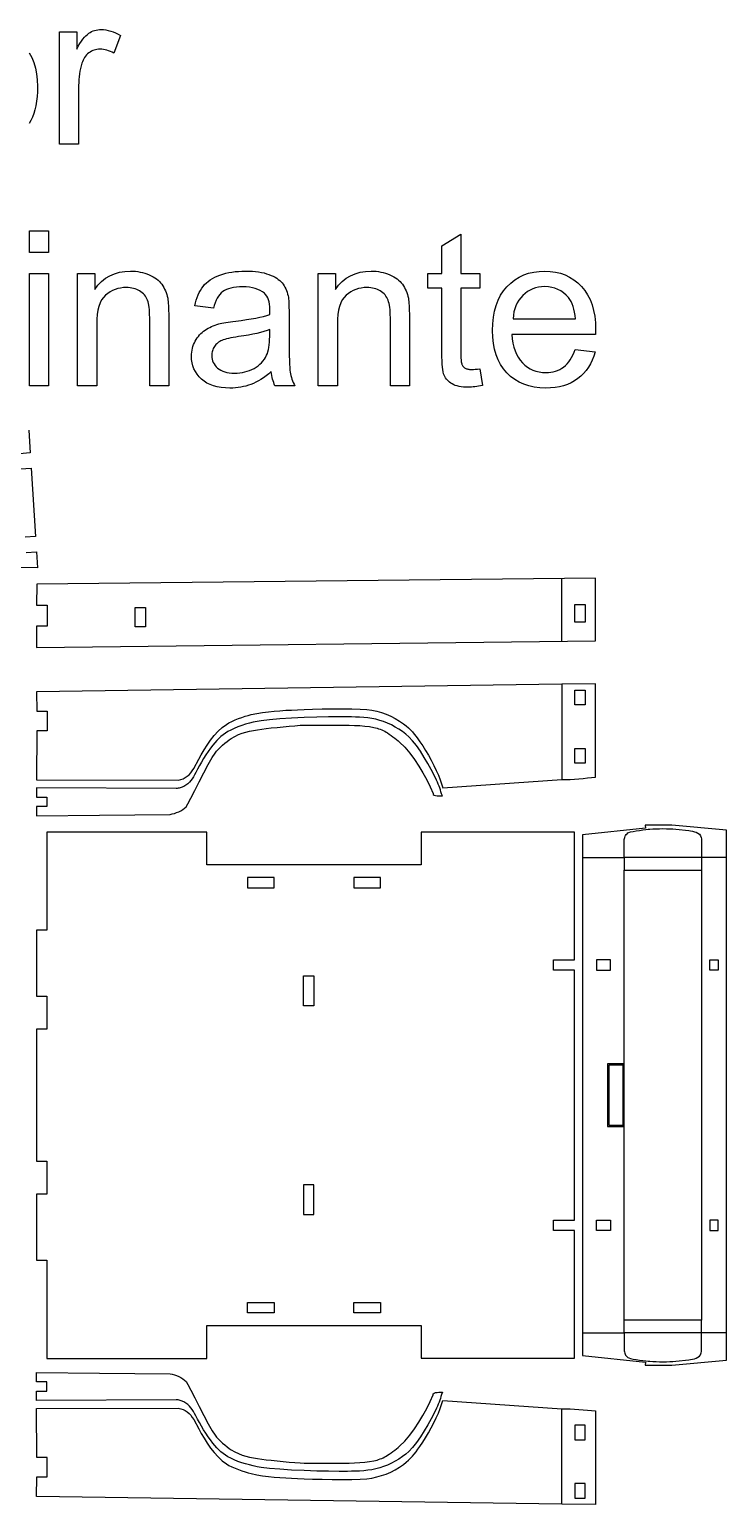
# Model space of a CAD drawing. Extents: x 205 to 1466, y -702 to 157.
# Drawn here: x 1295.5 to 1465.9, y -214.7 to 146.3 of the extents above; entities that cross this region are included whole.
import ezdxf

# ---------------------------------------------------------------- set-up
doc = ezdxf.new("R2010")
doc.units = 0
doc.layers.add('CAMADA_1', color=7, linetype='CONTINUOUS')

msp = doc.modelspace()

# ---------------------------------------------------------------- linework, layer by layer
at = {"layer": 'CAMADA_1', "color": 250}
for points in [[(1302.8104, 118.2092), (1302.8104, 145.673), (1306.9908, 145.673), (1306.9908, 141.4661), (1307.3873, 142.166), (1307.7763, 142.8038), (1308.1579, 143.3793), (1308.532, 143.8925), (1308.8987, 144.3433), (1309.2579, 144.7316), (1309.6097, 145.0573), (1309.9541, 145.3202), (1310.2989, 145.5402), (1310.6519, 145.7305), (1311.0133, 145.8912), (1311.3829, 146.0225), (1311.7607, 146.1244), (1312.1468, 146.1971), (1312.5412, 146.2406), (1312.9439, 146.2551), (1313.5339, 146.232), (1314.1263, 146.1626), (1314.7212, 146.0472), (1315.3186, 145.8858), (1315.9184, 145.6785), (1316.5208, 145.4254), (1317.1256, 145.1266), (1317.7329, 144.7822), (1316.0748, 140.4871), (1315.6515, 140.7103), (1315.2281, 140.9038), (1314.8048, 141.0675), (1314.3815, 141.2015), (1313.9582, 141.3057), (1313.5349, 141.3801), (1313.1115, 141.4247), (1312.6882, 141.4396), (1312.3128, 141.4252), (1311.9473, 141.3819), (1311.5918, 141.3099), (1311.2462, 141.2092), (1310.9105, 141.0801), (1310.5847, 140.9225), (1310.2689, 140.7365), (1309.963, 140.5224), (1309.6728, 140.283), (1309.404, 140.0214), (1309.1568, 139.7374), (1308.9311, 139.431), (1308.7269, 139.1023), (1308.5441, 138.7514), (1308.3829, 138.378), (1308.2432, 137.9824), (1308.0604, 137.3565), (1307.9024, 136.7157), (1307.7689, 136.0601), (1307.66, 135.3895), (1307.5754, 134.7041), (1307.5152, 134.0037), (1307.4791, 133.2885), (1307.4671, 132.5584), (1307.4671, 118.2092), (1302.8104, 118.2092)], [(1302.8104, 118.2092), (1302.8104, 145.673), (1306.9908, 145.673), (1306.9908, 141.4661), (1307.3873, 142.166), (1307.7763, 142.8038), (1308.1579, 143.3793), (1308.532, 143.8925), (1308.8987, 144.3433), (1309.2579, 144.7316), (1309.6097, 145.0573), (1309.9541, 145.3202), (1310.2989, 145.5402), (1310.6519, 145.7305), (1311.0133, 145.8912), (1311.3829, 146.0225), (1311.7607, 146.1244), (1312.1468, 146.1971), (1312.5412, 146.2406), (1312.9439, 146.2551), (1313.5339, 146.232), (1314.1263, 146.1626), (1314.7212, 146.0472), (1315.3186, 145.8858), (1315.9184, 145.6785), (1316.5208, 145.4254), (1317.1256, 145.1266), (1317.7329, 144.7822), (1316.0748, 140.4871), (1315.6515, 140.7103), (1315.2281, 140.9038), (1314.8048, 141.0675), (1314.3815, 141.2015), (1313.9582, 141.3057), (1313.5349, 141.3801), (1313.1115, 141.4247), (1312.6882, 141.4396), (1312.3128, 141.4252), (1311.9473, 141.3819), (1311.5918, 141.3099), (1311.2462, 141.2092), (1310.9105, 141.0801), (1310.5847, 140.9225), (1310.2689, 140.7365), (1309.963, 140.5224), (1309.6728, 140.283), (1309.404, 140.0214), (1309.1568, 139.7374), (1308.9311, 139.431), (1308.7269, 139.1023), (1308.5441, 138.7514), (1308.3829, 138.378), (1308.2432, 137.9824), (1308.0604, 137.3565), (1307.9024, 136.7157), (1307.7689, 136.0601), (1307.66, 135.3895), (1307.5754, 134.7041), (1307.5152, 134.0037), (1307.4791, 133.2885), (1307.4671, 132.5584), (1307.4671, 118.2092), (1302.8104, 118.2092)], [(1295.4727, 91.6891), (1295.4727, 96.9808), (1300.1294, 96.9808), (1300.1294, 91.6891), (1295.4727, 91.6891)], [(1295.4727, 91.6891), (1295.4727, 96.9808), (1300.1294, 96.9808), (1300.1294, 91.6891), (1295.4727, 91.6891)], [(1405.6276, 63.2464), (1406.2626, 59.1365), (1405.7793, 59.0402), (1405.3087, 58.9564), (1404.8509, 58.8852), (1404.4061, 58.8267), (1403.9745, 58.7811), (1403.5564, 58.7483), (1403.1519, 58.7286), (1402.7613, 58.722), (1402.1474, 58.7344), (1401.5689, 58.7718), (1401.0257, 58.8341), (1400.5179, 58.9216), (1400.0451, 59.0342), (1399.6074, 59.1722), (1399.2046, 59.3356), (1398.8366, 59.5246), (1398.5022, 59.7338), (1398.1933, 59.9581), (1397.9102, 60.1977), (1397.6526, 60.4528), (1397.4207, 60.7236), (1397.2144, 61.0104), (1397.0337, 61.3132), (1396.8787, 61.6324), (1396.7456, 62.0049), (1396.6305, 62.4675), (1396.5335, 63.0202), (1396.4543, 63.6631), (1396.3929, 64.3961), (1396.3492, 65.2192), (1396.323, 66.1324), (1396.3143, 67.1357), (1396.3143, 82.9578), (1392.8747, 82.9578), (1392.8747, 86.5562), (1396.3143, 86.5562), (1396.3143, 93.3471), (1400.9709, 96.1429), (1400.9709, 86.5562), (1405.6276, 86.5562), (1405.6276, 82.9578), (1400.9709, 82.9578), (1400.9709, 66.8712), (1400.9859, 65.9617), (1401.0316, 65.2307), (1401.0661, 64.9322), (1401.1086, 64.6784), (1401.1592, 64.4692), (1401.2179, 64.3047), (1401.2824, 64.1662), (1401.3568, 64.035), (1401.4411, 63.9111), (1401.5354, 63.7943), (1401.6395, 63.6845), (1401.7536, 63.5816), (1401.8777, 63.4856), (1402.0116, 63.3963), (1402.1579, 63.3186), (1402.3192, 63.2509), (1402.4953, 63.1934), (1402.6863, 63.1461), (1402.8922, 63.1091), (1403.1129, 63.0826), (1403.3486, 63.0666), (1403.5991, 63.0612), (1404.014, 63.0728), (1404.491, 63.1075), (1405.0291, 63.1654), (1405.6276, 63.2464)], [(1405.6276, 63.2464), (1406.2626, 59.1365), (1405.7793, 59.0402), (1405.3087, 58.9564), (1404.8509, 58.8852), (1404.4061, 58.8267), (1403.9745, 58.7811), (1403.5564, 58.7483), (1403.1519, 58.7286), (1402.7613, 58.722), (1402.1474, 58.7344), (1401.5689, 58.7718), (1401.0257, 58.8341), (1400.5179, 58.9216), (1400.0451, 59.0342), (1399.6074, 59.1722), (1399.2046, 59.3356), (1398.8366, 59.5246), (1398.5022, 59.7338), (1398.1933, 59.9581), (1397.9102, 60.1977), (1397.6526, 60.4528), (1397.4207, 60.7236), (1397.2144, 61.0104), (1397.0337, 61.3132), (1396.8787, 61.6324), (1396.7456, 62.0049), (1396.6305, 62.4675), (1396.5335, 63.0202), (1396.4543, 63.6631), (1396.3929, 64.3961), (1396.3492, 65.2192), (1396.323, 66.1324), (1396.3143, 67.1357), (1396.3143, 82.9578), (1392.8747, 82.9578), (1392.8747, 86.5562), (1396.3143, 86.5562), (1396.3143, 93.3471), (1400.9709, 96.1429), (1400.9709, 86.5562), (1405.6276, 86.5562), (1405.6276, 82.9578), (1400.9709, 82.9578), (1400.9709, 66.8712), (1400.9859, 65.9617), (1401.0316, 65.2307), (1401.0661, 64.9322), (1401.1086, 64.6784), (1401.1592, 64.4692), (1401.2179, 64.3047), (1401.2824, 64.1662), (1401.3568, 64.035), (1401.4411, 63.9111), (1401.5354, 63.7943), (1401.6395, 63.6845), (1401.7536, 63.5816), (1401.8777, 63.4856), (1402.0116, 63.3963), (1402.1579, 63.3186), (1402.3192, 63.2509), (1402.4953, 63.1934), (1402.6863, 63.1461), (1402.8922, 63.1091), (1403.1129, 63.0826), (1403.3486, 63.0666), (1403.5991, 63.0612), (1404.014, 63.0728), (1404.491, 63.1075), (1405.0291, 63.1654), (1405.6276, 63.2464)], [(1307.229, 59.0924), (1307.229, 86.5562), (1311.4094, 86.5562), (1311.4094, 82.658), (1312.2056, 83.7089), (1313.0861, 84.6194), (1314.0507, 85.3895), (1315.0993, 86.0193), (1316.2318, 86.509), (1317.4482, 86.8587), (1318.7482, 87.0684), (1320.1319, 87.1383), (1320.7471, 87.1243), (1321.3491, 87.0822), (1321.9381, 87.0122), (1322.5142, 86.9145), (1323.0775, 86.789), (1323.6281, 86.636), (1324.1661, 86.4554), (1324.6915, 86.2475), (1325.1946, 86.0169), (1325.6654, 85.7682), (1326.1037, 85.5018), (1326.5095, 85.2178), (1326.8825, 84.9165), (1327.2229, 84.598), (1327.5303, 84.2625), (1327.8048, 83.9103), (1328.0532, 83.5411), (1328.2826, 83.1547), (1328.4927, 82.7512), (1328.6834, 82.3306), (1328.8548, 81.893), (1329.0066, 81.4386), (1329.1388, 80.9674), (1329.2512, 80.4796), (1329.3103, 80.1253), (1329.3618, 79.7106), (1329.4057, 79.2356), (1329.4419, 78.7003), (1329.4702, 78.1045), (1329.4905, 77.4484), (1329.5028, 76.732), (1329.5069, 75.9552), (1329.5069, 59.0924), (1324.8503, 59.0924), (1324.8503, 75.7788), (1324.842, 76.4675), (1324.8171, 77.1115), (1324.7754, 77.7106), (1324.7169, 78.2648), (1324.6414, 78.7739), (1324.5489, 79.2378), (1324.4392, 79.6565), (1324.3123, 80.0298), (1324.1635, 80.3717), (1323.9883, 80.6962), (1323.7869, 81.0034), (1323.5593, 81.2932), (1323.3057, 81.5656), (1323.0262, 81.8207), (1322.7208, 82.0584), (1322.3896, 82.2787), (1322.0378, 82.4743), (1321.6706, 82.6441), (1321.288, 82.788), (1320.8903, 82.906), (1320.4778, 82.998), (1320.0505, 83.0638), (1319.6089, 83.1034), (1319.1529, 83.1166), (1318.4249, 83.0872), (1317.7223, 82.9991), (1317.0453, 82.852), (1316.3935, 82.6459), (1315.767, 82.3806), (1315.1655, 82.0562), (1314.5891, 81.6724), (1314.0376, 81.2292), (1313.5324, 80.7063), (1313.0949, 80.0769), (1312.725, 79.3413), (1312.4226, 78.4996), (1312.1875, 77.5521), (1312.0198, 76.499), (1311.9192, 75.3404), (1311.8857, 74.0766), (1311.8857, 59.0924), (1307.229, 59.0924)], [(1307.229, 59.0924), (1307.229, 86.5562), (1311.4094, 86.5562), (1311.4094, 82.658), (1312.2056, 83.7089), (1313.0861, 84.6194), (1314.0507, 85.3895), (1315.0993, 86.0193), (1316.2318, 86.509), (1317.4482, 86.8587), (1318.7482, 87.0684), (1320.1319, 87.1383), (1320.7471, 87.1243), (1321.3491, 87.0822), (1321.9381, 87.0122), (1322.5142, 86.9145), (1323.0775, 86.789), (1323.6281, 86.636), (1324.1661, 86.4554), (1324.6915, 86.2475), (1325.1946, 86.0169), (1325.6654, 85.7682), (1326.1037, 85.5018), (1326.5095, 85.2178), (1326.8825, 84.9165), (1327.2229, 84.598), (1327.5303, 84.2625), (1327.8048, 83.9103), (1328.0532, 83.5411), (1328.2826, 83.1547), (1328.4927, 82.7512), (1328.6834, 82.3306), (1328.8548, 81.893), (1329.0066, 81.4386), (1329.1388, 80.9674), (1329.2512, 80.4796), (1329.3103, 80.1253), (1329.3618, 79.7106), (1329.4057, 79.2356), (1329.4419, 78.7003), (1329.4702, 78.1045), (1329.4905, 77.4484), (1329.5028, 76.732), (1329.5069, 75.9552), (1329.5069, 59.0924), (1324.8503, 59.0924), (1324.8503, 75.7788), (1324.842, 76.4675), (1324.8171, 77.1115), (1324.7754, 77.7106), (1324.7169, 78.2648), (1324.6414, 78.7739), (1324.5489, 79.2378), (1324.4392, 79.6565), (1324.3123, 80.0298), (1324.1635, 80.3717), (1323.9883, 80.6962), (1323.7869, 81.0034), (1323.5593, 81.2932), (1323.3057, 81.5656), (1323.0262, 81.8207), (1322.7208, 82.0584), (1322.3896, 82.2787), (1322.0378, 82.4743), (1321.6706, 82.6441), (1321.288, 82.788), (1320.8903, 82.906), (1320.4778, 82.998), (1320.0505, 83.0638), (1319.6089, 83.1034), (1319.1529, 83.1166), (1318.4249, 83.0872), (1317.7223, 82.9991), (1317.0453, 82.852), (1316.3935, 82.6459), (1315.767, 82.3806), (1315.1655, 82.0562), (1314.5891, 81.6724), (1314.0376, 81.2292), (1313.5324, 80.7063), (1313.0949, 80.0769), (1312.725, 79.3413), (1312.4226, 78.4996), (1312.1875, 77.5521), (1312.0198, 76.499), (1311.9192, 75.3404), (1311.8857, 74.0766), (1311.8857, 59.0924), (1307.229, 59.0924)], [(1354.5983, 62.532), (1353.953, 62.0003), (1353.3136, 61.5098), (1352.6801, 61.0601), (1352.0528, 60.6512), (1351.4317, 60.2829), (1350.8168, 59.9548), (1350.2084, 59.6668), (1349.6065, 59.4187), (1349.0025, 59.205), (1348.3876, 59.0201), (1347.7618, 58.8639), (1347.1249, 58.7363), (1346.4768, 58.6373), (1345.8175, 58.5667), (1345.1469, 58.5244), (1344.4647, 58.5103), (1343.3663, 58.5446), (1342.3332, 58.6477), (1341.3654, 58.8196), (1340.4629, 59.0604), (1339.6257, 59.3703), (1338.8539, 59.7493), (1338.1474, 60.1976), (1337.5062, 60.7152), (1336.9357, 61.2836), (1336.4412, 61.8908), (1336.0229, 62.5366), (1335.6806, 63.221), (1335.4143, 63.9439), (1335.2241, 64.705), (1335.11, 65.5045), (1335.072, 66.342), (1335.0865, 66.8393), (1335.1297, 67.3259), (1335.2018, 67.8017), (1335.3024, 68.2668), (1335.4316, 68.7211), (1335.5892, 69.1647), (1335.7751, 69.5976), (1335.9892, 70.0197), (1336.2294, 70.4257), (1336.487, 70.8104), (1336.7619, 71.174), (1337.0542, 71.5168), (1337.3638, 71.8389), (1337.6908, 72.1405), (1338.0352, 72.4219), (1338.3969, 72.6832), (1338.776, 72.9271), (1339.1661, 73.156), (1339.5674, 73.3698), (1339.98, 73.5685), (1340.4042, 73.7518), (1340.8402, 73.9197), (1341.2882, 74.0721), (1341.7483, 74.2089), (1342.1141, 74.2978), (1342.5237, 74.386), (1342.9769, 74.4736), (1343.4736, 74.5606), (1344.0137, 74.6473), (1344.5972, 74.7336), (1345.2238, 74.8197), (1345.8935, 74.9057), (1347.2565, 75.0756), (1348.5274, 75.2543), (1349.7058, 75.4417), (1350.7916, 75.6377), (1351.7844, 75.8419), (1352.6838, 76.0541), (1353.4896, 76.2742), (1354.2014, 76.502), (1354.2278, 77.7103), (1354.2071, 78.392), (1354.1451, 79.0216), (1354.0418, 79.5992), (1353.8971, 80.1246), (1353.7111, 80.598), (1353.4837, 81.0192), (1353.215, 81.3884), (1352.9049, 81.7055), (1352.4312, 82.0743), (1351.9029, 82.3935), (1351.3204, 82.6634), (1350.6835, 82.884), (1349.9925, 83.0553), (1349.2475, 83.1776), (1348.4485, 83.2509), (1347.5956, 83.2753), (1346.799, 83.2571), (1346.0562, 83.2027), (1345.3674, 83.1121), (1344.7326, 82.9854), (1344.152, 82.8227), (1343.6256, 82.6242), (1343.1536, 82.3899), (1342.7361, 82.12), (1342.3557, 81.8045), (1342.0016, 81.4336), (1341.6735, 81.007), (1341.3713, 80.5248), (1341.0947, 79.9867), (1340.8435, 79.3927), (1340.6176, 78.7427), (1340.4166, 78.0366), (1335.8658, 78.6716), (1336.0337, 79.3851), (1336.2264, 80.0638), (1336.4442, 80.7076), (1336.6871, 81.3163), (1336.9552, 81.8899), (1337.2487, 82.4283), (1337.5675, 82.9313), (1337.9119, 83.3988), (1338.2889, 83.8354), (1338.7056, 84.2457), (1339.162, 84.63), (1339.6581, 84.9885), (1340.1939, 85.3213), (1340.7694, 85.6287), (1341.3845, 85.9109), (1342.0394, 86.1681), (1342.7248, 86.3946), (1343.4379, 86.5913), (1344.1786, 86.758), (1344.9465, 86.8946), (1345.7412, 87.0011), (1346.5625, 87.0772), (1347.41, 87.123), (1348.2835, 87.1383), (1349.143, 87.1255), (1349.9618, 87.0869), (1350.74, 87.0225), (1351.4773, 86.9321), (1352.1736, 86.8157), (1352.829, 86.6731), (1353.4432, 86.5043), (1354.0162, 86.3092), (1354.5474, 86.0946), (1355.0428, 85.8674), (1355.5023, 85.6274), (1355.9256, 85.3744), (1356.3125, 85.1081), (1356.6628, 84.8284), (1356.9764, 84.535), (1357.2529, 84.2278), (1357.5014, 83.9033), (1357.7308, 83.5581), (1357.9412, 83.1922), (1358.1326, 82.8057), (1358.305, 82.3985), (1358.4584, 81.9706), (1358.5928, 81.522), (1358.7081, 81.0528), (1358.761, 80.7254), (1358.8072, 80.3386), (1358.8466, 79.8924), (1358.879, 79.3871), (1358.9044, 78.8226), (1358.9227, 78.199), (1358.9337, 77.5166), (1358.9374, 76.7754), (1358.9374, 70.6018), (1358.9419, 69.0589), (1358.9556, 67.6647), (1358.9783, 66.4188), (1359.0102, 65.3212), (1359.0511, 64.3715), (1359.1011, 63.5697), (1359.1603, 62.9154), (1359.2285, 62.4085), (1359.3074, 61.9777), (1359.405, 61.5518), (1359.521, 61.1306), (1359.6551, 60.7141), (1359.807, 60.3021), (1359.9763, 59.8945), (1360.1628, 59.4914), (1360.3662, 59.0924), (1355.4978, 59.0924), (1355.3304, 59.4674), (1355.1787, 59.8581), (1355.0427, 60.2644), (1354.9224, 60.6865), (1354.8178, 61.1243), (1354.7289, 61.5778), (1354.6558, 62.0471), (1354.5983, 62.532)], [(1354.5983, 62.532), (1353.953, 62.0003), (1353.3136, 61.5098), (1352.6801, 61.0601), (1352.0528, 60.6512), (1351.4317, 60.2829), (1350.8168, 59.9548), (1350.2084, 59.6668), (1349.6065, 59.4187), (1349.0025, 59.205), (1348.3876, 59.0201), (1347.7618, 58.8639), (1347.1249, 58.7363), (1346.4768, 58.6373), (1345.8175, 58.5667), (1345.1469, 58.5244), (1344.4647, 58.5103), (1343.3663, 58.5446), (1342.3332, 58.6477), (1341.3654, 58.8196), (1340.4629, 59.0604), (1339.6257, 59.3703), (1338.8539, 59.7493), (1338.1474, 60.1976), (1337.5062, 60.7152), (1336.9357, 61.2836), (1336.4412, 61.8908), (1336.0229, 62.5366), (1335.6806, 63.221), (1335.4143, 63.9439), (1335.2241, 64.705), (1335.11, 65.5045), (1335.072, 66.342), (1335.0865, 66.8393), (1335.1297, 67.3259), (1335.2018, 67.8017), (1335.3024, 68.2668), (1335.4316, 68.7211), (1335.5892, 69.1647), (1335.7751, 69.5976), (1335.9892, 70.0197), (1336.2294, 70.4257), (1336.487, 70.8104), (1336.7619, 71.174), (1337.0542, 71.5168), (1337.3638, 71.8389), (1337.6908, 72.1405), (1338.0352, 72.4219), (1338.3969, 72.6832), (1338.776, 72.9271), (1339.1661, 73.156), (1339.5674, 73.3698), (1339.98, 73.5685), (1340.4042, 73.7518), (1340.8402, 73.9197), (1341.2882, 74.0721), (1341.7483, 74.2089), (1342.1141, 74.2978), (1342.5237, 74.386), (1342.9769, 74.4736), (1343.4736, 74.5606), (1344.0137, 74.6473), (1344.5972, 74.7336), (1345.2238, 74.8197), (1345.8935, 74.9057), (1347.2565, 75.0756), (1348.5274, 75.2543), (1349.7058, 75.4417), (1350.7916, 75.6377), (1351.7844, 75.8419), (1352.6838, 76.0541), (1353.4896, 76.2742), (1354.2014, 76.502), (1354.2278, 77.7103), (1354.2071, 78.392), (1354.1451, 79.0216), (1354.0418, 79.5992), (1353.8971, 80.1246), (1353.7111, 80.598), (1353.4837, 81.0192), (1353.215, 81.3884), (1352.9049, 81.7055), (1352.4312, 82.0743), (1351.9029, 82.3935), (1351.3204, 82.6634), (1350.6835, 82.884), (1349.9925, 83.0553), (1349.2475, 83.1776), (1348.4485, 83.2509), (1347.5956, 83.2753), (1346.799, 83.2571), (1346.0562, 83.2027), (1345.3674, 83.1121), (1344.7326, 82.9854), (1344.152, 82.8227), (1343.6256, 82.6242), (1343.1536, 82.3899), (1342.7361, 82.12), (1342.3557, 81.8045), (1342.0016, 81.4336), (1341.6735, 81.007), (1341.3713, 80.5248), (1341.0947, 79.9867), (1340.8435, 79.3927), (1340.6176, 78.7427), (1340.4166, 78.0366), (1335.8658, 78.6716), (1336.0337, 79.3851), (1336.2264, 80.0638), (1336.4442, 80.7076), (1336.6871, 81.3163), (1336.9552, 81.8899), (1337.2487, 82.4283), (1337.5675, 82.9313), (1337.9119, 83.3988), (1338.2889, 83.8354), (1338.7056, 84.2457), (1339.162, 84.63), (1339.6581, 84.9885), (1340.1939, 85.3213), (1340.7694, 85.6287), (1341.3845, 85.9109), (1342.0394, 86.1681), (1342.7248, 86.3946), (1343.4379, 86.5913), (1344.1786, 86.758), (1344.9465, 86.8946), (1345.7412, 87.0011), (1346.5625, 87.0772), (1347.41, 87.123), (1348.2835, 87.1383), (1349.143, 87.1255), (1349.9618, 87.0869), (1350.74, 87.0225), (1351.4773, 86.9321), (1352.1736, 86.8157), (1352.829, 86.6731), (1353.4432, 86.5043), (1354.0162, 86.3092), (1354.5474, 86.0946), (1355.0428, 85.8674), (1355.5023, 85.6274), (1355.9256, 85.3744), (1356.3125, 85.1081), (1356.6628, 84.8284), (1356.9764, 84.535), (1357.2529, 84.2278), (1357.5014, 83.9033), (1357.7308, 83.5581), (1357.9412, 83.1922), (1358.1326, 82.8057), (1358.305, 82.3985), (1358.4584, 81.9706), (1358.5928, 81.522), (1358.7081, 81.0528), (1358.761, 80.7254), (1358.8072, 80.3386), (1358.8466, 79.8924), (1358.879, 79.3871), (1358.9044, 78.8226), (1358.9227, 78.199), (1358.9337, 77.5166), (1358.9374, 76.7754), (1358.9374, 70.6018), (1358.9419, 69.0589), (1358.9556, 67.6647), (1358.9783, 66.4188), (1359.0102, 65.3212), (1359.0511, 64.3715), (1359.1011, 63.5697), (1359.1603, 62.9154), (1359.2285, 62.4085), (1359.3074, 61.9777), (1359.405, 61.5518), (1359.521, 61.1306), (1359.6551, 60.7141), (1359.807, 60.3021), (1359.9763, 59.8945), (1360.1628, 59.4914), (1360.3662, 59.0924), (1355.4978, 59.0924), (1355.3304, 59.4674), (1355.1787, 59.8581), (1355.0427, 60.2644), (1354.9224, 60.6865), (1354.8178, 61.1243), (1354.7289, 61.5778), (1354.6558, 62.0471), (1354.5983, 62.532)], [(1366.09, 59.0924), (1366.09, 86.5562), (1370.2704, 86.5562), (1370.2704, 82.658), (1371.0666, 83.7089), (1371.9471, 84.6194), (1372.9117, 85.3895), (1373.9603, 86.0193), (1375.0928, 86.509), (1376.3092, 86.8587), (1377.6092, 87.0684), (1378.9929, 87.1383), (1379.6081, 87.1243), (1380.2101, 87.0822), (1380.7991, 87.0122), (1381.3752, 86.9145), (1381.9385, 86.789), (1382.4891, 86.636), (1383.0271, 86.4554), (1383.5525, 86.2475), (1384.0556, 86.0169), (1384.5264, 85.7682), (1384.9647, 85.5018), (1385.3705, 85.2178), (1385.7435, 84.9165), (1386.0839, 84.598), (1386.3913, 84.2625), (1386.6658, 83.9103), (1386.9142, 83.5411), (1387.1436, 83.1547), (1387.3537, 82.7512), (1387.5444, 82.3306), (1387.7158, 81.893), (1387.8676, 81.4386), (1387.9998, 80.9674), (1388.1122, 80.4796), (1388.1713, 80.1253), (1388.2228, 79.7106), (1388.2667, 79.2356), (1388.3029, 78.7003), (1388.3312, 78.1045), (1388.3515, 77.4484), (1388.3638, 76.732), (1388.3679, 75.9552), (1388.3679, 59.0924), (1383.7113, 59.0924), (1383.7113, 75.7788), (1383.703, 76.4675), (1383.6781, 77.1115), (1383.6364, 77.7106), (1383.5779, 78.2648), (1383.5024, 78.7739), (1383.4099, 79.2378), (1383.3002, 79.6565), (1383.1733, 80.0298), (1383.0245, 80.3717), (1382.8493, 80.6962), (1382.6479, 81.0034), (1382.4203, 81.2932), (1382.1667, 81.5656), (1381.8872, 81.8207), (1381.5818, 82.0584), (1381.2506, 82.2787), (1380.8988, 82.4743), (1380.5316, 82.6441), (1380.149, 82.788), (1379.7513, 82.906), (1379.3388, 82.998), (1378.9115, 83.0638), (1378.4699, 83.1034), (1378.0139, 83.1166), (1377.2859, 83.0872), (1376.5833, 82.9991), (1375.9063, 82.852), (1375.2545, 82.6459), (1374.628, 82.3806), (1374.0265, 82.0562), (1373.4501, 81.6724), (1372.8986, 81.2292), (1372.3934, 80.7063), (1371.9559, 80.0769), (1371.586, 79.3413), (1371.2836, 78.4996), (1371.0485, 77.5521), (1370.8808, 76.499), (1370.7802, 75.3404), (1370.7467, 74.0766), (1370.7467, 59.0924), (1366.09, 59.0924)], [(1366.09, 59.0924), (1366.09, 86.5562), (1370.2704, 86.5562), (1370.2704, 82.658), (1371.0666, 83.7089), (1371.9471, 84.6194), (1372.9117, 85.3895), (1373.9603, 86.0193), (1375.0928, 86.509), (1376.3092, 86.8587), (1377.6092, 87.0684), (1378.9929, 87.1383), (1379.6081, 87.1243), (1380.2101, 87.0822), (1380.7991, 87.0122), (1381.3752, 86.9145), (1381.9385, 86.789), (1382.4891, 86.636), (1383.0271, 86.4554), (1383.5525, 86.2475), (1384.0556, 86.0169), (1384.5264, 85.7682), (1384.9647, 85.5018), (1385.3705, 85.2178), (1385.7435, 84.9165), (1386.0839, 84.598), (1386.3913, 84.2625), (1386.6658, 83.9103), (1386.9142, 83.5411), (1387.1436, 83.1547), (1387.3537, 82.7512), (1387.5444, 82.3306), (1387.7158, 81.893), (1387.8676, 81.4386), (1387.9998, 80.9674), (1388.1122, 80.4796), (1388.1713, 80.1253), (1388.2228, 79.7106), (1388.2667, 79.2356), (1388.3029, 78.7003), (1388.3312, 78.1045), (1388.3515, 77.4484), (1388.3638, 76.732), (1388.3679, 75.9552), (1388.3679, 59.0924), (1383.7113, 59.0924), (1383.7113, 75.7788), (1383.703, 76.4675), (1383.6781, 77.1115), (1383.6364, 77.7106), (1383.5779, 78.2648), (1383.5024, 78.7739), (1383.4099, 79.2378), (1383.3002, 79.6565), (1383.1733, 80.0298), (1383.0245, 80.3717), (1382.8493, 80.6962), (1382.6479, 81.0034), (1382.4203, 81.2932), (1382.1667, 81.5656), (1381.8872, 81.8207), (1381.5818, 82.0584), (1381.2506, 82.2787), (1380.8988, 82.4743), (1380.5316, 82.6441), (1380.149, 82.788), (1379.7513, 82.906), (1379.3388, 82.998), (1378.9115, 83.0638), (1378.4699, 83.1034), (1378.0139, 83.1166), (1377.2859, 83.0872), (1376.5833, 82.9991), (1375.9063, 82.852), (1375.2545, 82.6459), (1374.628, 82.3806), (1374.0265, 82.0562), (1373.4501, 81.6724), (1372.8986, 81.2292), (1372.3934, 80.7063), (1371.9559, 80.0769), (1371.586, 79.3413), (1371.2836, 78.4996), (1371.0485, 77.5521), (1370.8808, 76.499), (1370.7802, 75.3404), (1370.7467, 74.0766), (1370.7467, 59.0924), (1366.09, 59.0924)], [(1428.955, 67.9824), (1433.7704, 67.3474), (1433.4587, 66.328), (1433.086, 65.3666), (1432.6522, 64.4635), (1432.1576, 63.619), (1431.6022, 62.8331), (1430.9861, 62.1061), (1430.3095, 61.4383), (1429.5724, 60.8298), (1428.7786, 60.287), (1427.9318, 59.8163), (1427.0319, 59.4176), (1426.0788, 59.0913), (1425.0723, 58.8373), (1424.0124, 58.6557), (1422.899, 58.5467), (1421.7319, 58.5103), (1420.2693, 58.5682), (1418.8843, 58.7418), (1417.5771, 59.0312), (1416.3477, 59.4363), (1415.1959, 59.9572), (1414.1218, 60.5939), (1413.1255, 61.3463), (1412.2069, 62.2145), (1411.3821, 63.1843), (1410.6673, 64.2482), (1410.0625, 65.4059), (1409.5677, 66.6573), (1409.1828, 68.0021), (1408.9078, 69.4401), (1408.7429, 70.9712), (1408.6879, 72.595), (1408.7433, 74.2734), (1408.9096, 75.8557), (1409.1869, 77.3417), (1409.5754, 78.7311), (1410.075, 80.0238), (1410.6859, 81.2195), (1411.4083, 82.3182), (1412.2422, 83.3194), (1413.1649, 84.2153), (1414.1538, 84.9914), (1415.2088, 85.6478), (1416.33, 86.1847), (1417.5173, 86.602), (1418.7708, 86.9), (1420.0904, 87.0787), (1421.4761, 87.1383), (1422.8172, 87.08), (1424.0955, 86.905), (1425.3109, 86.6132), (1426.4635, 86.2045), (1427.5533, 85.6788), (1428.5802, 85.0361), (1429.5443, 84.2761), (1430.4455, 83.3988), (1431.2611, 82.4153), (1431.9684, 81.3367), (1432.5671, 80.163), (1433.0572, 78.8943), (1433.4385, 77.5304), (1433.7111, 76.0715), (1433.8746, 74.5175), (1433.9292, 72.8684), (1433.9027, 71.6337), (1413.4504, 71.6337), (1413.548, 70.5386), (1413.7087, 69.509), (1413.9326, 68.5452), (1414.2199, 67.6473), (1414.571, 66.8155), (1414.9859, 66.0501), (1415.4648, 65.3513), (1416.0081, 64.7192), (1416.5984, 64.1578), (1417.2249, 63.6709), (1417.8873, 63.2587), (1418.5855, 62.9211), (1419.3193, 62.6584), (1420.0884, 62.4706), (1420.8927, 62.3579), (1421.7319, 62.3203), (1422.3586, 62.3414), (1422.962, 62.4046), (1423.5421, 62.5101), (1424.0988, 62.6577), (1424.6319, 62.8474), (1425.1413, 63.0793), (1425.6269, 63.3534), (1426.0887, 63.6697), (1426.5298, 64.0323), (1426.9471, 64.4453), (1427.3406, 64.9087), (1427.7104, 65.4226), (1428.0566, 65.9869), (1428.3794, 66.6016), (1428.6788, 67.2668), (1428.955, 67.9824)], [(1428.955, 67.9824), (1433.7704, 67.3474), (1433.4587, 66.328), (1433.086, 65.3666), (1432.6522, 64.4635), (1432.1576, 63.619), (1431.6022, 62.8331), (1430.9861, 62.1061), (1430.3095, 61.4383), (1429.5724, 60.8298), (1428.7786, 60.287), (1427.9318, 59.8163), (1427.0319, 59.4176), (1426.0788, 59.0913), (1425.0723, 58.8373), (1424.0124, 58.6557), (1422.899, 58.5467), (1421.7319, 58.5103), (1420.2693, 58.5682), (1418.8843, 58.7418), (1417.5771, 59.0312), (1416.3477, 59.4363), (1415.1959, 59.9572), (1414.1218, 60.5939), (1413.1255, 61.3463), (1412.2069, 62.2145), (1411.3821, 63.1843), (1410.6673, 64.2482), (1410.0625, 65.4059), (1409.5677, 66.6573), (1409.1828, 68.0021), (1408.9078, 69.4401), (1408.7429, 70.9712), (1408.6879, 72.595), (1408.7433, 74.2734), (1408.9096, 75.8557), (1409.1869, 77.3417), (1409.5754, 78.7311), (1410.075, 80.0238), (1410.6859, 81.2195), (1411.4083, 82.3182), (1412.2422, 83.3194), (1413.1649, 84.2153), (1414.1538, 84.9914), (1415.2088, 85.6478), (1416.33, 86.1847), (1417.5173, 86.602), (1418.7708, 86.9), (1420.0904, 87.0787), (1421.4761, 87.1383), (1422.8172, 87.08), (1424.0955, 86.905), (1425.3109, 86.6132), (1426.4635, 86.2045), (1427.5533, 85.6788), (1428.5802, 85.0361), (1429.5443, 84.2761), (1430.4455, 83.3988), (1431.2611, 82.4153), (1431.9684, 81.3367), (1432.5671, 80.163), (1433.0572, 78.8943), (1433.4385, 77.5304), (1433.7111, 76.0715), (1433.8746, 74.5175), (1433.9292, 72.8684), (1433.9027, 71.6337), (1413.4504, 71.6337), (1413.548, 70.5386), (1413.7087, 69.509), (1413.9326, 68.5452), (1414.2199, 67.6473), (1414.571, 66.8155), (1414.9859, 66.0501), (1415.4648, 65.3513), (1416.0081, 64.7192), (1416.5984, 64.1578), (1417.2249, 63.6709), (1417.8873, 63.2587), (1418.5855, 62.9211), (1419.3193, 62.6584), (1420.0884, 62.4706), (1420.8927, 62.3579), (1421.7319, 62.3203), (1422.3586, 62.3414), (1422.962, 62.4046), (1423.5421, 62.5101), (1424.0988, 62.6577), (1424.6319, 62.8474), (1425.1413, 63.0793), (1425.6269, 63.3534), (1426.0887, 63.6697), (1426.5298, 64.0323), (1426.9471, 64.4453), (1427.3406, 64.9087), (1427.7104, 65.4226), (1428.0566, 65.9869), (1428.3794, 66.6016), (1428.6788, 67.2668), (1428.955, 67.9824)], [(1295.4727, 59.0924), (1295.4727, 86.5562), (1300.1294, 86.5562), (1300.1294, 59.0924), (1295.4727, 59.0924)], [(1295.4727, 59.0924), (1295.4727, 86.5562), (1300.1294, 86.5562), (1300.1294, 59.0924), (1295.4727, 59.0924)], [(1413.715, 75.4437), (1429.0079, 75.4437), (1428.9137, 76.2829), (1428.7833, 77.0677), (1428.617, 77.7981), (1428.4148, 78.4743), (1428.1772, 79.0963), (1427.9041, 79.6642), (1427.596, 80.1782), (1427.2529, 80.6383), (1426.6795, 81.2679), (1426.0642, 81.8139), (1425.4071, 82.2762), (1424.7085, 82.6547), (1423.9685, 82.9492), (1423.1874, 83.1597), (1422.3654, 83.2861), (1421.5026, 83.3282), (1420.7183, 83.2947), (1419.9662, 83.1943), (1419.2461, 83.0268), (1418.558, 82.7925), (1417.9017, 82.4911), (1417.2771, 82.1227), (1416.6841, 81.6874), (1416.1227, 81.1851), (1415.6105, 80.6266), (1415.1586, 80.0226), (1414.7671, 79.3732), (1414.436, 78.6782), (1414.1652, 77.9378), (1413.9548, 77.1519), (1413.8047, 76.3205), (1413.715, 75.4437)], [(1413.715, 75.4437), (1429.0079, 75.4437), (1428.9137, 76.2829), (1428.7833, 77.0677), (1428.617, 77.7981), (1428.4148, 78.4743), (1428.1772, 79.0963), (1427.9041, 79.6642), (1427.596, 80.1782), (1427.2529, 80.6383), (1426.6795, 81.2679), (1426.0642, 81.8139), (1425.4071, 82.2762), (1424.7085, 82.6547), (1423.9685, 82.9492), (1423.1874, 83.1597), (1422.3654, 83.2861), (1421.5026, 83.3282), (1420.7183, 83.2947), (1419.9662, 83.1943), (1419.2461, 83.0268), (1418.558, 82.7925), (1417.9017, 82.4911), (1417.2771, 82.1227), (1416.6841, 81.6874), (1416.1227, 81.1851), (1415.6105, 80.6266), (1415.1586, 80.0226), (1414.7671, 79.3732), (1414.436, 78.6782), (1414.1652, 77.9378), (1413.9548, 77.1519), (1413.8047, 76.3205), (1413.715, 75.4437)], [(1354.2278, 72.8507), (1353.5531, 72.5977), (1352.7991, 72.3546), (1351.9656, 72.1215), (1351.0528, 71.8982), (1350.0606, 71.6849), (1348.9891, 71.4815), (1347.8381, 71.288), (1346.6078, 71.1045), (1345.9133, 71.0003), (1345.2717, 70.8928), (1344.683, 70.782), (1344.1472, 70.6679), (1343.6644, 70.5505), (1343.2344, 70.4298), (1342.8574, 70.3057), (1342.5333, 70.1784), (1342.2443, 70.042), (1341.9726, 69.8908), (1341.718, 69.725), (1341.4805, 69.5446), (1341.2599, 69.3496), (1341.0561, 69.1404), (1340.8692, 68.9168), (1340.6988, 68.6791), (1340.5467, 68.4277), (1340.4145, 68.1697), (1340.3024, 67.9048), (1340.2105, 67.633), (1340.1388, 67.3541), (1340.0874, 67.0681), (1340.0565, 66.7749), (1340.0462, 66.4743), (1340.0681, 66.0237), (1340.134, 65.5915), (1340.2439, 65.1779), (1340.3979, 64.7832), (1340.5961, 64.4074), (1340.8387, 64.0509), (1341.1257, 63.7138), (1341.4573, 63.3963), (1341.8314, 63.1078), (1342.2461, 62.8574), (1342.7013, 62.6452), (1343.1969, 62.4714), (1343.7331, 62.336), (1344.3098, 62.2392), (1344.9271, 62.181), (1345.5848, 62.1616), (1346.2471, 62.1798), (1346.8912, 62.2345), (1347.5171, 62.3258), (1348.1248, 62.4537), (1348.7143, 62.6185), (1349.2856, 62.8201), (1349.8388, 63.0588), (1350.3737, 63.3346), (1350.8793, 63.6393), (1351.3507, 63.9711), (1351.7879, 64.33), (1352.1905, 64.7159), (1352.5584, 65.1287), (1352.8914, 65.5682), (1353.1892, 66.0344), (1353.4517, 66.5272), (1353.6282, 66.9439), (1353.7809, 67.4069), (1353.9098, 67.9163), (1354.0151, 68.4719), (1354.0967, 69.0738), (1354.155, 69.722), (1354.1898, 70.4166), (1354.2014, 71.1574), (1354.2278, 72.8507)], [(1354.2278, 72.8507), (1353.5531, 72.5977), (1352.7991, 72.3546), (1351.9656, 72.1215), (1351.0528, 71.8982), (1350.0606, 71.6849), (1348.9891, 71.4815), (1347.8381, 71.288), (1346.6078, 71.1045), (1345.9133, 71.0003), (1345.2717, 70.8928), (1344.683, 70.782), (1344.1472, 70.6679), (1343.6644, 70.5505), (1343.2344, 70.4298), (1342.8574, 70.3057), (1342.5333, 70.1784), (1342.2443, 70.042), (1341.9726, 69.8908), (1341.718, 69.725), (1341.4805, 69.5446), (1341.2599, 69.3496), (1341.0561, 69.1404), (1340.8692, 68.9168), (1340.6988, 68.6791), (1340.5467, 68.4277), (1340.4145, 68.1697), (1340.3024, 67.9048), (1340.2105, 67.633), (1340.1388, 67.3541), (1340.0874, 67.0681), (1340.0565, 66.7749), (1340.0462, 66.4743), (1340.0681, 66.0237), (1340.134, 65.5915), (1340.2439, 65.1779), (1340.3979, 64.7832), (1340.5961, 64.4074), (1340.8387, 64.0509), (1341.1257, 63.7138), (1341.4573, 63.3963), (1341.8314, 63.1078), (1342.2461, 62.8574), (1342.7013, 62.6452), (1343.1969, 62.4714), (1343.7331, 62.336), (1344.3098, 62.2392), (1344.9271, 62.181), (1345.5848, 62.1616), (1346.2471, 62.1798), (1346.8912, 62.2345), (1347.5171, 62.3258), (1348.1248, 62.4537), (1348.7143, 62.6185), (1349.2856, 62.8201), (1349.8388, 63.0588), (1350.3737, 63.3346), (1350.8793, 63.6393), (1351.3507, 63.9711), (1351.7879, 64.33), (1352.1905, 64.7159), (1352.5584, 65.1287), (1352.8914, 65.5682), (1353.1892, 66.0344), (1353.4517, 66.5272), (1353.6282, 66.9439), (1353.7809, 67.4069), (1353.9098, 67.9163), (1354.0151, 68.4719), (1354.0967, 69.0738), (1354.155, 69.722), (1354.1898, 70.4166), (1354.2014, 71.1574), (1354.2278, 72.8507)]]:
    msp.add_lwpolyline(points, close=True, dxfattribs=at)
msp.add_lwpolyline([(1295.3837, 140.5271), (1296.0006, 139.3818), (1296.5056, 138.1478), (1296.8985, 136.8253), (1297.1793, 135.4145), (1297.3479, 133.9157), (1297.4041, 132.3291), (1297.3793, 131.0417), (1297.3049, 129.8254), (1297.1808, 128.6799), (1297.0072, 127.6053), (1296.784, 126.6013), (1296.5111, 125.6679), (1296.1887, 124.8049), (1295.8166, 124.0124), (1295.397, 123.2761)], dxfattribs=at)
msp.add_lwpolyline([(1295.3837, 140.5271), (1296.0006, 139.3818), (1296.5056, 138.1478), (1296.8985, 136.8253), (1297.1793, 135.4145), (1297.3479, 133.9157), (1297.4041, 132.3291), (1297.3793, 131.0417), (1297.3049, 129.8254), (1297.1808, 128.6799), (1297.0072, 127.6053), (1296.784, 126.6013), (1296.5111, 125.6679), (1296.1887, 124.8049), (1295.8166, 124.0124), (1295.397, 123.2761)], dxfattribs=at)
at = {"layer": 'CAMADA_1'}
for points in [[(1295.256, 48.1788), (1295.6159, 42.6311), (1293.0284, 42.4633)], [(1293.2699, 38.7396), (1295.8574, 38.9074), (1296.9435, 22.1644), (1294.365, 21.9972)], [(1294.6064, 18.2765), (1297.1848, 18.4437), (1297.4377, 14.545), (1223.0034, 14.9882)]]:
    msp.add_lwpolyline(points, dxfattribs=at)
for points in [[(1433.9291, 11.9738), (1297.2281, 10.5432), (1297.1939, 5.3787), (1299.7778, 5.3787), (1299.7778, 0.2142), (1297.1598, 0.2142), (1297.1253, -4.9824), (1433.9291, -3.333), (1433.9291, 11.9738)], [(1321.3138, 4.8204), (1323.8633, 4.8203), (1323.8632, 0.0942), (1321.3138, 0.0942), (1321.3138, 4.8204)], [(1428.8298, 5.5756), (1431.3794, 5.5756), (1431.3794, 1.2307), (1428.8298, 1.2307), (1428.8298, 5.5756)], [(1425.6862, -37.2873), (1426.6588, -37.2707), (1427.6755, -37.2255), (1428.7224, -37.1584), (1429.7858, -37.0763), (1430.8519, -36.986), (1431.907, -36.8942), (1432.9374, -36.8078), (1433.9292, -36.7335), (1433.9291, -13.8383), (1425.6862, -13.9431), (1297.1937, -15.8159), (1297.2281, -20.5744), (1299.7778, -20.5744), (1299.7778, -25.3705), (1297.2281, -25.3705), (1297.1426, -37.3258), (1331.7787, -37.419), (1332.4276, -37.2732), (1333.018, -37.0683), (1333.5551, -36.8045), (1334.0445, -36.4819), (1334.4913, -36.1004), (1334.9011, -35.6602), (1335.279, -35.1612), (1335.6306, -34.6037), (1336.8397, -32.3268), (1337.4719, -31.213), (1338.1707, -30.0394), (1338.9331, -28.8424), (1339.7564, -27.6586), (1340.6376, -26.5246), (1341.574, -25.477), (1342.5626, -24.5522), (1343.6006, -23.787), (1344.2401, -23.4143), (1344.9599, -23.0508), (1345.7372, -22.7023), (1346.5493, -22.375), (1347.3735, -22.0745), (1348.1872, -21.807), (1348.9675, -21.5783), (1349.6919, -21.3943), (1351.083, -21.1041), (1352.4821, -20.8706), (1353.8879, -20.6856), (1355.2989, -20.5411), (1356.7137, -20.4286), (1358.1309, -20.3402), (1359.5489, -20.2676), (1360.9664, -20.2026), (1362.6212, -20.1345), (1364.685, -20.0638), (1367.0207, -20.0004), (1369.4915, -19.9544), (1371.9604, -19.9357), (1374.2904, -19.9543), (1376.3447, -20.0203), (1377.9864, -20.1436), (1379.1831, -20.3171), (1380.3686, -20.5684), (1381.5368, -20.8965), (1382.6818, -21.3), (1383.7975, -21.7778), (1384.8779, -22.3288), (1385.9171, -22.9518), (1386.9089, -23.6455), (1387.5672, -24.161), (1388.1437, -24.6539), (1388.6573, -25.1402), (1389.1268, -25.6358), (1389.571, -26.1566), (1390.0088, -26.7185), (1390.4589, -27.3375), (1390.9402, -28.0295), (1391.6193, -29.0539), (1392.3136, -30.1678), (1393.007, -31.3467), (1393.6836, -32.5662), (1394.3272, -33.8017), (1394.9217, -35.0287), (1395.4512, -36.2227), (1395.8996, -37.3592), (1396.5172, -39.2721), (1425.6862, -37.2873)], [(1428.8298, -18.9867), (1428.8298, -15.4198), (1431.3794, -15.4198), (1431.3794, -18.9867), (1428.8298, -18.9867)], [(1312.5331, -45.9747), (1329.8565, -45.7933), (1330.364, -45.6928), (1330.8964, -45.5543), (1331.4383, -45.3779), (1331.9745, -45.1636), (1332.4896, -44.9114), (1332.9685, -44.6216), (1333.3958, -44.2941), (1333.7563, -43.929), (1334.1847, -43.2202), (1334.9139, -41.8279), (1335.8588, -39.9604), (1336.9343, -37.8259), (1338.0551, -35.6325), (1339.1364, -33.5885), (1340.0928, -31.902), (1340.8394, -30.7813), (1341.2167, -30.3382), (1341.6623, -29.8642), (1342.1584, -29.375), (1342.687, -28.8863), (1343.2301, -28.4138), (1343.7699, -27.9734), (1344.2884, -27.5808), (1344.7676, -27.2516), (1345.6764, -26.7152), (1346.573, -26.2793), (1347.4677, -25.9288), (1348.3712, -25.6488), (1349.2938, -25.4243), (1350.2461, -25.2403), (1351.2386, -25.082), (1352.2818, -24.9343), (1353.3231, -24.8003), (1354.5871, -24.6526), (1355.999, -24.5), (1357.4841, -24.3508), (1358.9674, -24.2137), (1360.3743, -24.097), (1361.63, -24.0095), (1362.6596, -23.9595), (1370.0889, -23.9595), (1371.2043, -23.9679), (1372.4085, -23.9753), (1373.669, -23.9908), (1374.9532, -24.0238), (1376.2286, -24.0835), (1377.4627, -24.1793), (1378.6228, -24.3204), (1379.6764, -24.5161), (1380.0625, -24.6111), (1380.45, -24.7202), (1380.8368, -24.8431), (1381.2207, -24.9797), (1381.5994, -25.1296), (1381.9708, -25.2927), (1382.3327, -25.4688), (1382.6829, -25.6575), (1383.0338, -25.8713), (1383.4442, -26.1448), (1383.893, -26.4611), (1384.3588, -26.8035), (1384.8205, -27.1551), (1385.257, -27.4989), (1385.6468, -27.8182), (1385.969, -28.096), (1387.2533, -29.364), (1388.4682, -30.7872), (1389.6122, -32.3316), (1390.6837, -33.9635), (1391.6809, -35.6488), (1392.6024, -37.3538), (1393.4463, -39.0445), (1394.2112, -40.6871), (1394.2085, -40.9279), (1394.3997, -41.0971), (1394.7279, -41.2067), (1395.1361, -41.2688), (1395.5676, -41.2955), (1395.9652, -41.299), (1396.2722, -41.2914), (1396.4315, -41.2848), (1396.2594, -40.7521), (1396.0975, -40.2566), (1395.9398, -39.7862), (1395.7802, -39.3291), (1395.6127, -38.8732), (1395.4312, -38.4067), (1395.2297, -37.9174), (1395.002, -37.3936), (1394.4407, -36.2056), (1393.7344, -34.8366), (1392.9155, -33.358), (1392.0163, -31.8414), (1391.069, -30.3582), (1390.106, -28.98), (1389.1596, -27.7783), (1388.2621, -26.8247), (1387.5173, -26.1776), (1386.6997, -25.556), (1385.8245, -24.9676), (1384.9066, -24.4201), (1383.9613, -23.9211), (1383.0034, -23.4782), (1382.0482, -23.0991), (1381.1107, -22.7914), (1380.1466, -22.5424), (1379.1719, -22.3494), (1378.1887, -22.2048), (1377.1992, -22.1011), (1376.2056, -22.0308), (1375.2101, -21.9863), (1374.2148, -21.9602), (1373.222, -21.9449), (1371.1607, -21.9394), (1368.5952, -21.9677), (1365.6946, -22.0311), (1362.628, -22.1306), (1359.5644, -22.2677), (1356.6728, -22.4434), (1354.1224, -22.659), (1352.0822, -22.9157), (1351.146, -23.08), (1350.1971, -23.2757), (1349.2433, -23.5037), (1348.2925, -23.765), (1347.3526, -24.0605), (1346.4315, -24.3912), (1345.537, -24.7581), (1344.677, -25.162), (1343.9991, -25.5267), (1343.3756, -25.9112), (1342.7972, -26.3198), (1342.2547, -26.7571), (1341.7388, -27.2276), (1341.2405, -27.7357), (1340.7505, -28.2858), (1340.2596, -28.8825), (1339.6946, -29.6254), (1339.1336, -30.4229), (1338.5809, -31.2609), (1338.041, -32.1253), (1337.5181, -33.0019), (1337.0167, -33.8765), (1336.5411, -34.7351), (1336.0957, -35.5634), (1335.817, -36.0902), (1335.5427, -36.5922), (1335.2583, -37.0673), (1334.9494, -37.5137), (1334.6014, -37.9296), (1334.2, -38.313), (1333.7307, -38.6621), (1333.179, -38.9749), (1332.9829, -39.0641), (1332.7637, -39.1506), (1332.5278, -39.2317), (1332.282, -39.3047), (1332.0329, -39.3671), (1331.7872, -39.416), (1331.5513, -39.4489), (1331.3321, -39.4631), (1297.1426, -39.3258), (1297.1426, -41.6094), (1299.6923, -41.6094), (1299.6923, -43.8759), (1297.1426, -43.8759), (1297.1426, -46.1181), (1312.5331, -45.9747)], [(1428.8298, -33.2542), (1428.8298, -29.6873), (1431.3794, -29.6873), (1431.3794, -33.2542), (1428.8298, -33.2542)], [(1299.6923, -138.7444), (1297.1426, -138.7444), (1297.1426, -154.898), (1299.6923, -154.898), (1299.6923, -178.9098), (1338.7897, -178.9098), (1338.7897, -170.8614), (1391.2811, -170.8614), (1391.2811, -178.8953), (1428.7443, -178.8953), (1428.7443, -147.6465), (1423.645, -147.6465), (1423.645, -145.0969), (1428.7443, -145.0969), (1428.7443, -83.9311), (1423.645, -83.9311), (1423.645, -81.3814), (1428.7443, -81.3814), (1428.7443, -50.1326), (1391.2811, -50.1326), (1391.2811, -58.1665), (1338.7897, -58.1665), (1338.7897, -50.1181), (1299.6923, -50.1181), (1299.6923, -74.13), (1297.1426, -74.13), (1297.1426, -90.2836), (1299.6923, -90.2836), (1299.6923, -98.3603), (1297.1426, -98.3603), (1297.1426, -130.6676), (1299.6923, -130.6676), (1299.6923, -138.7444)], [(1465.9297, -114.514), (1465.9297, -49.6465), (1452.5714, -48.4777), (1446.0115, -48.4778), (1446.086, -49.1861), (1430.7443, -50.7986), (1430.7443, -114.514), (1430.7443, -178.2294), (1446.086, -179.8419), (1446.0115, -180.5502), (1452.5714, -180.5503), (1465.9297, -179.3815), (1465.9297, -114.514)], [(1459.8105, -56.3817), (1440.943, -56.3817), (1440.943, -51.9813), (1440.9756, -51.6974), (1441.0401, -51.4257), (1441.1361, -51.1693), (1441.2634, -50.931), (1441.4215, -50.714), (1441.6103, -50.521), (1441.8293, -50.3552), (1442.0782, -50.2194), (1442.4822, -50.0885), (1443.0856, -49.9556), (1443.8224, -49.8258), (1444.6269, -49.704), (1445.4333, -49.5953), (1446.1758, -49.5048), (1446.7886, -49.4374), (1447.2059, -49.3981), (1447.9125, -49.3523), (1448.6929, -49.3196), (1449.5225, -49.3), (1450.3768, -49.2935), (1451.231, -49.3), (1452.0606, -49.3196), (1452.841, -49.3523), (1453.5476, -49.3981), (1456.6987, -49.7728), (1457.1592, -49.8557), (1457.6336, -49.9381), (1458.1037, -50.039), (1458.5518, -50.1776), (1458.9596, -50.3728), (1459.3094, -50.6437), (1459.583, -51.0093), (1459.7624, -51.4886), (1459.7929, -51.7894), (1459.8116, -52.3247), (1459.8211, -53.0218), (1459.8235, -53.8076), (1459.8214, -54.6094), (1459.8169, -55.3543), (1459.8125, -55.9693), (1459.8105, -56.3817)], [(1355.267, -61.2261), (1348.7547, -61.2261), (1348.7547, -63.7757), (1355.267, -63.7757), (1355.267, -61.2261)], [(1381.3161, -61.2261), (1374.8038, -61.2261), (1374.8038, -63.7757), (1381.3161, -63.7757), (1381.3161, -61.2261)], [(1440.9431, -114.514), (1440.943, -59.4413), (1459.8105, -59.4413), (1459.8105, -114.514), (1459.8105, -169.5867), (1440.943, -169.5867), (1440.9431, -114.514)], [(1437.5435, -81.3815), (1434.1439, -81.3815), (1434.1439, -83.9311), (1437.5435, -83.9311), (1437.5435, -81.3815)], [(1461.8502, -83.9311), (1461.8502, -81.3815), (1463.8899, -81.3815), (1463.8899, -83.9311), (1461.8502, -83.9311)], [(1362.4348, -85.3203), (1364.9845, -85.3203), (1364.9845, -92.6187), (1362.4348, -92.6187), (1362.4348, -85.3203)], [(1362.4348, -136.4092), (1362.4348, -143.7076), (1364.9845, -143.7076), (1364.9845, -136.4092), (1362.4348, -136.4092)], [(1437.5435, -147.6465), (1434.1439, -147.6465), (1434.1439, -145.0969), (1437.5435, -145.0969), (1437.5435, -147.6465)], [(1461.8502, -145.0969), (1461.8502, -147.6465), (1463.8899, -147.6465), (1463.8899, -145.0969), (1461.8502, -145.0969)], [(1348.7547, -165.2522), (1355.267, -165.2522), (1355.267, -167.8019), (1348.7547, -167.8019), (1348.7547, -165.2522)], [(1374.8038, -167.8019), (1374.8038, -165.2522), (1381.3161, -165.2522), (1381.3161, -167.8019), (1374.8038, -167.8019)], [(1459.8105, -172.6463), (1440.943, -172.6463), (1440.943, -177.0467), (1440.9756, -177.3306), (1441.0401, -177.6023), (1441.1361, -177.8587), (1441.2634, -178.097), (1441.4215, -178.314), (1441.6103, -178.507), (1441.8293, -178.6728), (1442.0782, -178.8086), (1442.4822, -178.9395), (1443.0856, -179.0724), (1443.8224, -179.2022), (1444.6269, -179.324), (1445.4333, -179.4327), (1446.1758, -179.5232), (1446.7886, -179.5906), (1447.2059, -179.6299), (1447.9125, -179.6757), (1448.6929, -179.7084), (1449.5225, -179.728), (1450.3768, -179.7345), (1451.231, -179.728), (1452.0606, -179.7084), (1452.841, -179.6757), (1453.5476, -179.6299), (1456.6987, -179.2552), (1457.1592, -179.1723), (1457.6336, -179.0899), (1458.1037, -178.989), (1458.5518, -178.8504), (1458.9596, -178.6552), (1459.3094, -178.3843), (1459.583, -178.0187), (1459.7624, -177.5394), (1459.7929, -177.2386), (1459.8116, -176.7033), (1459.8211, -176.0062), (1459.8235, -175.2204), (1459.8214, -174.4186), (1459.8169, -173.6737), (1459.8125, -173.0587), (1459.8105, -172.6463)], [(1312.5331, -182.531), (1329.8565, -182.7124), (1330.364, -182.8129), (1330.8964, -182.9514), (1331.4383, -183.1278), (1331.9745, -183.3422), (1332.4896, -183.5943), (1332.9685, -183.8841), (1333.3958, -184.2116), (1333.7563, -184.5767), (1334.1847, -185.2855), (1334.9139, -186.6778), (1335.8588, -188.5453), (1336.9343, -190.6798), (1338.0551, -192.8732), (1339.1364, -194.9172), (1340.0928, -196.6037), (1340.8394, -197.7244), (1341.2167, -198.1675), (1341.6623, -198.6415), (1342.1584, -199.1307), (1342.687, -199.6194), (1343.2301, -200.0919), (1343.7699, -200.5323), (1344.2884, -200.9249), (1344.7676, -201.2541), (1345.6764, -201.7905), (1346.573, -202.2264), (1347.4677, -202.5769), (1348.3712, -202.8569), (1349.2938, -203.0814), (1350.2461, -203.2654), (1351.2386, -203.4237), (1352.2818, -203.5714), (1353.3231, -203.7054), (1354.5871, -203.8531), (1355.999, -204.0057), (1357.4841, -204.1549), (1358.9674, -204.292), (1360.3743, -204.4087), (1361.63, -204.4962), (1362.6596, -204.5462), (1370.0889, -204.5462), (1371.2043, -204.5378), (1372.4085, -204.5304), (1373.669, -204.5149), (1374.9532, -204.4819), (1376.2286, -204.4222), (1377.4627, -204.3264), (1378.6228, -204.1853), (1379.6764, -203.9896), (1380.0625, -203.8946), (1380.45, -203.7855), (1380.8368, -203.6626), (1381.2207, -203.526), (1381.5994, -203.3761), (1381.9708, -203.213), (1382.3327, -203.0369), (1382.6829, -202.8482), (1383.0338, -202.6344), (1383.4442, -202.3609), (1383.893, -202.0446), (1384.3588, -201.7022), (1384.8205, -201.3506), (1385.257, -201.0068), (1385.6468, -200.6875), (1385.969, -200.4097), (1387.2533, -199.1417), (1388.4682, -197.7185), (1389.6122, -196.1741), (1390.6837, -194.5422), (1391.6809, -192.8569), (1392.6024, -191.1519), (1393.4463, -189.4612), (1394.2112, -187.8186), (1394.2085, -187.5778), (1394.3997, -187.4086), (1394.7279, -187.299), (1395.1361, -187.2369), (1395.5676, -187.2102), (1395.9652, -187.2067), (1396.2722, -187.2143), (1396.4315, -187.2209), (1396.2594, -187.7536), (1396.0975, -188.2491), (1395.9398, -188.7195), (1395.7802, -189.1766), (1395.6127, -189.6325), (1395.4312, -190.099), (1395.2297, -190.5883), (1395.002, -191.1121), (1394.4407, -192.3001), (1393.7344, -193.6691), (1392.9155, -195.1477), (1392.0163, -196.6643), (1391.069, -198.1475), (1390.106, -199.5257), (1389.1596, -200.7274), (1388.2621, -201.681), (1387.5173, -202.3281), (1386.6997, -202.9497), (1385.8245, -203.5381), (1384.9066, -204.0856), (1383.9613, -204.5846), (1383.0034, -205.0275), (1382.0482, -205.4066), (1381.1107, -205.7143), (1380.1466, -205.9633), (1379.1719, -206.1563), (1378.1887, -206.3009), (1377.1992, -206.4046), (1376.2056, -206.4749), (1375.2101, -206.5194), (1374.2148, -206.5455), (1373.222, -206.5608), (1371.1607, -206.5663), (1368.5952, -206.538), (1365.6946, -206.4746), (1362.628, -206.3751), (1359.5644, -206.238), (1356.6728, -206.0623), (1354.1224, -205.8467), (1352.0822, -205.59), (1351.146, -205.4257), (1350.1971, -205.23), (1349.2433, -205.002), (1348.2925, -204.7407), (1347.3526, -204.4452), (1346.4315, -204.1145), (1345.537, -203.7476), (1344.677, -203.3437), (1343.9991, -202.979), (1343.3756, -202.5946), (1342.7972, -202.1859), (1342.2547, -201.7486), (1341.7388, -201.2781), (1341.2405, -200.77), (1340.7505, -200.2199), (1340.2596, -199.6232), (1339.6946, -198.8803), (1339.1336, -198.0828), (1338.5809, -197.2448), (1338.041, -196.3804), (1337.5181, -195.5038), (1337.0167, -194.6292), (1336.5411, -193.7706), (1336.0957, -192.9423), (1335.817, -192.4155), (1335.5427, -191.9136), (1335.2583, -191.4384), (1334.9494, -190.992), (1334.6014, -190.5761), (1334.2, -190.1927), (1333.7307, -189.8436), (1333.179, -189.5308), (1332.9829, -189.4416), (1332.7637, -189.3551), (1332.5278, -189.274), (1332.282, -189.201), (1332.0329, -189.1386), (1331.7872, -189.0897), (1331.5513, -189.0568), (1331.3321, -189.0426), (1297.1426, -189.1799), (1297.1426, -186.8963), (1299.6923, -186.8963), (1299.6923, -184.6298), (1297.1426, -184.6298), (1297.1426, -182.3876), (1312.5331, -182.531)], [(1425.6862, -191.2184), (1426.6588, -191.235), (1427.6755, -191.2802), (1428.7224, -191.3473), (1429.7858, -191.4294), (1430.8519, -191.5197), (1431.907, -191.6115), (1432.9374, -191.6979), (1433.9292, -191.7722), (1433.9291, -214.6674), (1425.6862, -214.5626), (1297.1937, -212.6898), (1297.2281, -207.9313), (1299.7778, -207.9313), (1299.7778, -203.1352), (1297.2281, -203.1352), (1297.1426, -191.1799), (1331.7787, -191.0867), (1332.4276, -191.2325), (1333.018, -191.4374), (1333.5551, -191.7012), (1334.0445, -192.0238), (1334.4913, -192.4053), (1334.9011, -192.8455), (1335.279, -193.3445), (1335.6306, -193.902), (1336.8397, -196.1789), (1337.4719, -197.2927), (1338.1707, -198.4663), (1338.9331, -199.6633), (1339.7564, -200.8471), (1340.6376, -201.9811), (1341.574, -203.0287), (1342.5626, -203.9535), (1343.6006, -204.7187), (1344.2401, -205.0914), (1344.9599, -205.455), (1345.7372, -205.8034), (1346.5493, -206.1308), (1347.3735, -206.4312), (1348.1872, -206.6987), (1348.9675, -206.9274), (1349.6919, -207.1114), (1351.083, -207.4016), (1352.4821, -207.6351), (1353.8879, -207.8201), (1355.2989, -207.9647), (1356.7137, -208.0771), (1358.1309, -208.1655), (1359.5489, -208.2381), (1360.9664, -208.3031), (1362.6212, -208.3712), (1364.685, -208.4419), (1367.0207, -208.5053), (1369.4915, -208.5513), (1371.9604, -208.57), (1374.2904, -208.5514), (1376.3447, -208.4854), (1377.9864, -208.3621), (1379.1831, -208.1886), (1380.3686, -207.9373), (1381.5368, -207.6092), (1382.6818, -207.2057), (1383.7975, -206.7279), (1384.8779, -206.1769), (1385.9171, -205.5539), (1386.9089, -204.8602), (1387.5672, -204.3447), (1388.1437, -203.8518), (1388.6573, -203.3655), (1389.1268, -202.8699), (1389.571, -202.3491), (1390.0088, -201.7872), (1390.4589, -201.1682), (1390.9402, -200.4762), (1391.6193, -199.4518), (1392.3136, -198.3379), (1393.007, -197.159), (1393.6836, -195.9395), (1394.3272, -194.704), (1394.9217, -193.477), (1395.4512, -192.283), (1395.8996, -191.1465), (1396.5172, -189.2336), (1425.6862, -191.2184)], [(1428.8298, -195.2515), (1428.8298, -198.8184), (1431.3794, -198.8184), (1431.3794, -195.2515), (1428.8298, -195.2515)], [(1428.8298, -209.519), (1428.8298, -213.0859), (1431.3794, -213.0859), (1431.3794, -209.519), (1428.8298, -209.519)]]:
    msp.add_lwpolyline(points, close=True, dxfattribs=at)
at = {"layer": 'CAMADA_1', "color": 140}
for points in [[(1425.6862, -3.3848), (1425.6862, 11.8847)], [(1425.6862, -13.9431), (1425.6862, -37.2873)], [(1430.7443, -56.3817), (1440.943, -56.3817), (1440.943, -59.4413)], [(1465.9297, -56.3817), (1459.8105, -56.3817), (1459.8105, -59.4413)], [(1440.943, -106.865), (1436.8636, -106.865), (1436.8636, -114.514), (1436.8636, -122.163), (1440.943, -122.163)], [(1430.7443, -172.6463), (1440.943, -172.6463), (1440.943, -169.5867)], [(1465.9297, -172.6463), (1459.8105, -172.6463), (1459.8105, -169.5867)], [(1425.6862, -214.5626), (1425.6862, -191.2184)]]:
    msp.add_lwpolyline(points, dxfattribs=at)
msp.add_lwpolyline([(1440.637, -114.514), (1440.637, -107.171), (1437.1695, -107.171), (1437.1695, -114.514), (1437.1695, -121.857), (1440.637, -121.857), (1440.637, -114.514)], close=True, dxfattribs=at)

doc.saveas('drawing.dxf')
